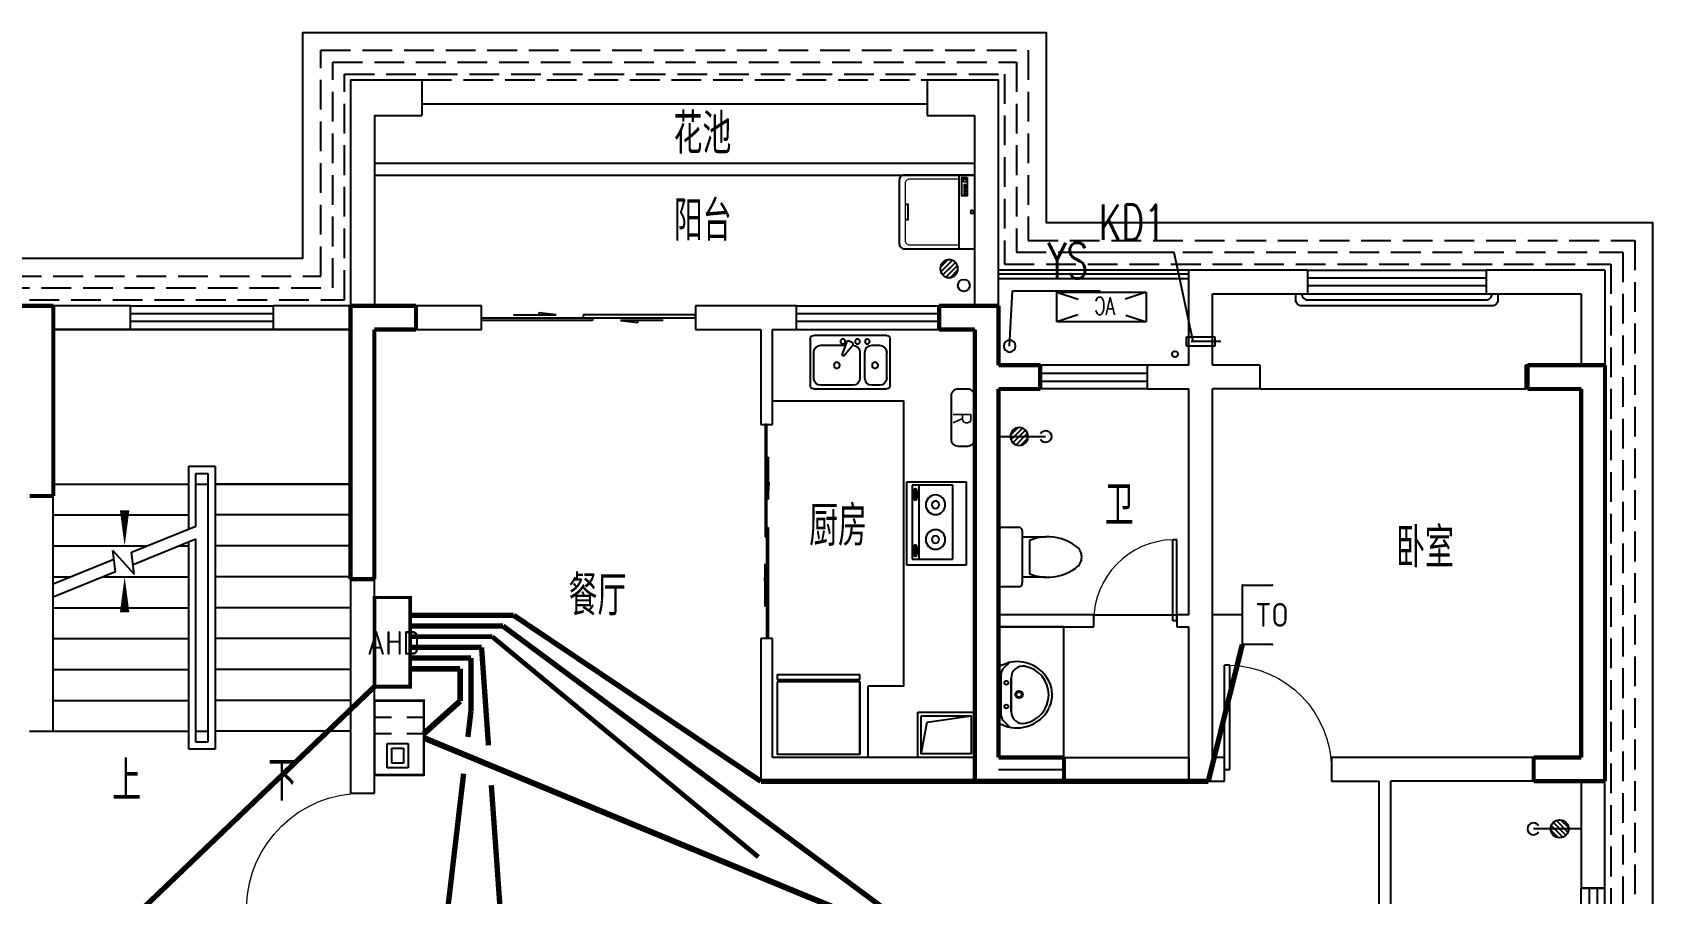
# Model space of a CAD drawing. Extents: x -993182 to -819982, y 169304 to 600104.
# Drawn here: x -850575 to -836948, y 278323 to 285568 of the extents above; entities that cross this region are included whole.
import ezdxf
from ezdxf.enums import TextEntityAlignment as Align

# ---------------------------------------------------------------- set-up
doc = ezdxf.new("R2010")
doc.units = 0
doc.header["$LTSCALE"] = 1000
doc.header["$MEASUREMENT"] = 0
doc.linetypes.add('DASH', pattern=[0.35, 0.25, -0.1])
for name, color, linetype in [('DIM_LEAD', 3, 'Continuous'), ('DIM_SYMB', 3, 'Continuous'), ('EQUIP-安防', 3, 'Continuous'), ('EQUIP-通讯', 3, 'Continuous'), ('kan', 146, 'Continuous'), ('KTIAO', 124, 'Continuous'), ('PUB_TEXT', 7, 'Continuous'), ('STAIR', 2, 'Continuous'), ('VPIPE-污水', 2, 'Continuous'), ('WALL', 4, 'Continuous'), ('WINDOW', 2, 'Continuous'), ('WIRE-信号', 4, 'TG_S'), ('WIRE-综合布线', 5, 'TG_GCS'), ('WIRE-网络', 6, 'TG_TD'), ('WIRE-通讯', 4, 'TG_TP'), ('冷凝水管', 6, 'Continuous'), ('家具', 187, 'Continuous'), ('屋面', 139, 'Continuous'), ('栏杆', 169, 'Continuous'), ('空调、空调洞', 66, 'Continuous'), ('面层', 215, 'Continuous')]:
    doc.layers.add(name, color=color, linetype=linetype)
doc.layers.add('RENDERING', color=125, linetype='Continuous', lineweight=13)
doc.layers.add('洁、厨具', color=8, linetype='Continuous', lineweight=9)
doc.styles.add('_ROMANC', font='romanc__.ttf', dxfattribs={"width": 0.700005})
doc.styles.add('_SIMPLEX', font='SIMPLEX.shx', dxfattribs={"width": 0.75})
doc.styles.add('_TCH_DIM', font='SIMPLEX', dxfattribs={"bigfont": 'GBCBIG'})
doc.styles.add('_TEL_ATTDEF', font='GBENOR', dxfattribs={"width": 0.8, "height": 3, "bigfont": 'GBCBIG'})
doc.styles.add('_TEL_DIM', font='ICED', dxfattribs={"width": 0.8, "height": 3.5, "bigfont": 'BZHZ'})
doc.styles.add('DIM_FONT', font='simplex_.ttf', dxfattribs={"width": 0.7, "bigfont": 'GBCBIG'})
doc.styles.get("Standard").update_dxf_attribs({"font": 'gbenor.shx', "bigfont": 'gbcbig.shx'})
doc.styles.add('TG_LINETYPE', font='ICED', dxfattribs={"width": 0.8, "height": 2, "bigfont": 'BZHZ'})
doc.linetypes.add('TG_GCS', pattern='A,1,-0.6,["GCS",TG_LINETYPE,S=0.1,R=0,X=-0.52,Y=-0.1],0', length=1.6)
doc.linetypes.add('TG_S', pattern='A,1,-0.3,["S",TG_LINETYPE,S=0.1,R=0,X=-0.23,Y=-0.1],0', length=1.3)
doc.linetypes.add('TG_TD', pattern='A,1,-0.45,["TD",TG_LINETYPE,S=0.1,R=0,X=-0.38,Y=-0.1],0', length=1.45)
doc.linetypes.add('TG_TD+TV', pattern='A,1,-0.9,["TD+TV",TG_LINETYPE,S=0.1,R=0,X=-0.82,Y=-0.1],0', length=1.9)
doc.linetypes.add('TG_TP', pattern='A,1,-0.45,["TP",TG_LINETYPE,S=0.1,R=0,X=-0.38,Y=-0.1],0', length=1.45)
doc.linetypes.add('TG_WS', pattern='A,1,-0.45,["WS",TG_LINETYPE,S=0.1,R=0,X=-0.38,Y=-0.1],0', length=1.45)

# ---------------------------------------------------------------- blocks, each defined once
blk = doc.blocks.new('ASDGFSDFGGDF')
at = {"layer": '家具'}
for p, q in [((695, -609), (695, 0)), ((695, -609), (695, 0)), ((0, -670), (0, -629)), ((0, -629), (28, -629)), ((0, -670), (695, -670)), ((28, -629), (28, -609)), ((695, -609), (666, -609)), ((666, -609), (666, -629)), ((666, -629), (695, -629)), ((695, -629), (695, -670))]:
    blk.add_line(p, q, dxfattribs=at)
for points in [[(0, -609), (0, 0), (695, 0), (695, -609)], [(666, -609), (28, -609), (28, -629), (666, -629)]]:
    blk.add_lwpolyline(points, close=True, dxfattribs=at)
blk = doc.blocks.new('sdfdsfgf')
at = {"layer": '家具'}
for points in [[(1414289, 21341), (1413809, 21341), (1413809, 20961), (1414289, 20961), (1414289, 21341)], [(1414259, 20991), (1414211, 21259), (1413839, 21311)]]:
    blk.add_lwpolyline(points, dxfattribs=at)
blk.add_lwpolyline([(1414259, 21311), (1413839, 21311), (1413839, 20991), (1414259, 20991)], close=True, dxfattribs=at)
blk = doc.blocks.new('A$C685A49D5')
at = {"layer": '家具'}
for p, q in [((0, 31), (0, 419)), ((31, 450), (644, 450)), ((675, 419), (675, 31)), ((31, 307), (31, 92)), ((153, 368), (92, 368)), ((215, 92), (215, 307)), ((256, 307), (256, 92)), ((390, 277), (320, 363)), ((340, 402), (325, 393)), ((369, 391), (408, 287)), ((583, 368), (377, 368)), ((408, 287), (390, 277)), ((644, 92), (644, 307)), ((644, 0), (31, 0)), ((92, 31), (153, 31)), ((317, 31), (583, 31))]:
    blk.add_line(p, q, dxfattribs=at)
for centre, radius in [((194, 399), 20.5), ((276, 399), 20.5), ((399, 399), 20.5), ((128, 199), 25.6), ((450, 199), 25.6)]:
    blk.add_circle(centre, radius, dxfattribs=at)
for centre, radius, start, end in [((31, 419), 30.7, 90, 180), ((644, 419), 30.7, 0, 90), ((92, 307), 61.4, 90, 180), ((153, 307), 61.4, 0, 90), ((317, 307), 61.4, 90, 180), ((335, 376), 20.5, 120, 219.4623), ((350, 384), 20.5, 20.5377, 120), ((583, 307), 61.4, 0, 90), ((31, 31), 30.7, 180, 270), ((92, 92), 61.4, 180, 270), ((153, 92), 61.4, 270, 0), ((317, 92), 61.4, 180, 270), ((583, 92), 61.4, 270, 0), ((644, 31), 30.7, 270, 0)]:
    blk.add_arc(centre, radius, start, end, dxfattribs=at)
at = {"layer": '家具', "style": 'DIM_FONT', "width": 0.8, "flags": 9}
for tag in ['YSIZE', 'XSIZE']:
    blk.add_attdef(tag, (338, 450), '', height=0.5, rotation=270, dxfattribs=at)
blk = doc.blocks.new('$plan$00001601')
at = {"layer": '家具'}
for p, q in [((-350, 16), (350, 16)), ((-350, -484), (-350, 16)), ((350, 16), (350, -484)), ((-323, -98), (-323, -440)), ((299, -98), (-323, -98)), ((299, -440), (299, -98)), ((-323, -384), (299, -384)), ((-291, -407), (-291, -418)), ((-199, -408), (-199, -418)), ((182, -407), (182, -418)), ((274, -408), (274, -418)), ((350, -484), (-350, -484)), ((-323, -440), (299, -440)), ((-216, -416), (-280, -416)), ((-280, -416), (-280, -433)), ((-280, -433), (-216, -433)), ((-216, -433), (-216, -416)), ((193, -416), (193, -433)), ((257, -416), (193, -416)), ((193, -433), (257, -433)), ((257, -433), (257, -416))]:
    blk.add_line(p, q, dxfattribs=at)
for points in [[(-199, -408, 0.259034), (-201, -404, 0.076276), (-213, -399, 0.036515), (-226, -397, 0.026615), (-245, -396, 0.026615), (-264, -397, 0.036515), (-277, -399, 0.076276), (-289, -404, 0.259034), (-291, -408, 0.078462), (-291, -409, 0.056762)], [(-199, -418, 0.259034), (-201, -415, 0.076276), (-213, -410, 0.036515), (-226, -407, 0.026615), (-245, -406, 0.026615), (-264, -407, 0.036515), (-277, -410, 0.076276), (-289, -415, 0.259034), (-291, -418, 0.259034), (-289, -422, 0.056762), (-280, -426, 0.036515)], [(274, -408, 0.259034), (272, -404, 0.076276), (260, -399, 0.036515), (247, -397, 0.026615), (228, -396, 0.026615), (209, -397, 0.036515), (196, -399, 0.076276), (184, -404, 0.259034), (182, -408, 0.078462), (182, -409, 0.056762)], [(274, -418, 0.259034), (272, -415, 0.076276), (260, -410, 0.036515), (247, -407, 0.026615), (228, -406, 0.026615), (209, -407, 0.036515), (196, -410, 0.076276), (184, -415, 0.259034), (182, -418, 0.259034), (184, -422, 0.056762), (193, -426, 0.036515)], [(-216, -427, 0.008736), (-213, -427, 0.076276), (-201, -422, 0.259034), (-199, -418, 0.259034)], [(257, -427, 0.008736), (260, -427, 0.076276), (272, -422, 0.259034), (274, -418, 0.259034)]]:
    blk.add_lwpolyline(points, format="xyb", dxfattribs=at)
for centre, radius, start, end in [((-158, -243), 82.5, 0.964, 0), ((-158, -243), 31.6, 0.6532, 0), ((134, -243), 82.5, 180, 179.036), ((134, -243), 31.6, 180, 179.3468)]:
    blk.add_arc(centre, radius, start, end, dxfattribs=at)
blk = doc.blocks.new('A$C3451006C')
blk.add_lwpolyline([(-50, 330), (-50, -30, 0.414214), (10, -90), (90, -90, 0.414214), (150, -30), (150, 330, 0.414214), (90, 390), (10, 390, 0.414214)], format="xyb", close=True)
at = {"style": '_SIMPLEX', "width": 0.8}
blk.add_text('R', height=150, rotation=270, dxfattribs=at).set_placement((-32, 144), align=Align.CENTER)
blk = doc.blocks.new('90304092557924')
at = {"layer": 'KTIAO'}
for p, q in [((-375, 125), (-198, 66)), ((-375, 125), (-375, -125)), ((375, 125), (-375, 125)), ((375, 125), (198, 66)), ((375, -125), (375, 125)), ((-203, -68), (-375, -125)), ((-375, -125), (375, -125)), ((200, -67), (375, -125))]:
    blk.add_line(p, q, dxfattribs=at)
at = {"layer": 'KTIAO', "style": '_ROMANC', "width": 0.7}
blk.add_text('AC', height=148.6, dxfattribs=at).set_placement((-113, -66))
at = {"layer": 'KTIAO', "style": 'DIM_FONT', "oblique": 0, "width": 0.6, "flags": 9}
for tag in ['XSIZE', 'YSIZE']:
    blk.add_attdef(tag, (-375, -125), '', height=0.5, dxfattribs=at)
blk = doc.blocks.new('M_E6')
for p, q in [((-240, 0), (-270, -79)), ((240, 0), (-240, 0)), ((-237, 0), (239, 0)), ((240, 0), (270, -79)), ((-213, -36), (-271, -91)), ((-179, -23), (181, -23)), ((141, -105), (-141, -105)), ((-141, -105), (141, -105)), ((217, -37), (274, -95))]:
    blk.add_line(p, q)
for centre, radius in [((-99, -65), 16.3), ((101, -65), 16.3), ((2, -172), 31.6), ((2, -172), 23)]:
    blk.add_circle(centre, radius)
for centre, radius, start, end in [((28, -152), 307, 166.1751, 244.7296), ((-141, -205), 100, 90, 190.5602), ((-179, -73), 50, 90, 133.181), ((-28, -152), 307, 297.0639, 13.8249), ((141, -205), 100, 349.4398, 90), ((181, -73), 50, 44.5607, 90), ((0, -179), 243, 190.5602, 349.4398), ((0, -201), 250, 245.8071, 296.4628), ((28, -152), 307, 266.589, 266.5936)]:
    blk.add_arc(centre, radius, start, end)
at = {"width": 0.8, "flags": 9}
for tag in ['XSIZE', 'YSIZE']:
    blk.add_attdef(tag, (0, 0), '', height=0.5, dxfattribs=at)
blk = doc.blocks.new('1')
for p, q in [((-550, -239), (-550, 201)), ((-520, 231), (-380, 231)), ((-350, 201), (-350, 151)), ((-350, 151), (-350, -189)), ((-350, 151), (-154, 151)), ((-289, 121), (-289, -159)), ((-380, -269), (-520, -269)), ((-154, -189), (-350, -189)), ((-350, -189), (-350, -239))]:
    blk.add_line(p, q)
for centre, radius, start, end in [((-520, 201), 30, 90, 180), ((-380, 201), 30, 360, 90), ((-137, -247), 398, 92.544, 112.5495), ((-137, -247), 398, 53.3619, 92.544), ((40, -19), 110, 303.4509, 56.5491), ((-137, 208), 398, 267.456, 306.6381), ((-520, -239), 30, 180, 270), ((-380, -239), 30, 270, 360), ((-137, 208), 398, 247.4505, 267.456)]:
    blk.add_arc(centre, radius, start, end)
blk = doc.blocks.new('$plan$00001623')
at = {"layer": '家具', "linetype": 'Continuous'}
blk.add_line((-341, -145), (342, -145), dxfattribs=at)
at = {"layer": '家具'}
blk.add_lwpolyline([(295, -706), (-295, -706, -0.414214), (-345, -656), (-345, 0), (345, 0), (345, -656, -0.414214)], format="xyb", close=True, dxfattribs=at)
at = {"layer": '家具', "lineweight": 13}
blk.add_lwpolyline([(307, -145), (307, -611, -0.414214), (267, -651), (-267, -651, -0.414214), (-307, -611), (-307, -145)], format="xyb", dxfattribs=at)
at = {"layer": '家具'}
for points in [[(323, -72), (152, -72), (152, -120), (323, -120)], [(163, -86), (177, -86), (177, -99), (163, -99)], [(189, -86), (202, -86), (202, -99), (189, -99)], [(213, -86), (227, -86), (227, -99), (213, -99)], [(239, -86), (253, -86), (253, -99), (239, -99)], [(281, -110), (309, -110), (309, -80), (281, -80)]]:
    blk.add_lwpolyline(points, close=True, dxfattribs=at)
blk.add_lwpolyline([(-71, -651), (-71, -623), (0, -623), (71, -623), (71, -651)], dxfattribs=at)
blk.add_circle((0, -25), 16, dxfattribs=at)
blk = doc.blocks.new('$lvtry$00000168')
at = {"color": 0}
blk.add_line((0, 0), (0, -395), dxfattribs=at)
blk.add_arc((0, -395), 50, 121.0332, 58.9668, dxfattribs=at)
for p in [(0, 0), (0, -223)]:
    blk.add_point(p, dxfattribs=at)
blk = doc.blocks.new('$lvtry$00000171')
for p, q in [((-74, 11), (-11, 74)), ((-70, -27), (27, 70)), ((-53, -53), (53, 53)), ((-27, -70), (70, 27)), ((11, -74), (74, -11))]:
    blk.add_line(p, q)
blk.add_circle((0, 0), 75)
blk.add_point((0, 0))
blk = doc.blocks.new('A$C6BE329BC')
at = {"layer": '家具'}
blk.add_blockref('$lvtry$00000168', (75, 445), dxfattribs=at)
at = {"layer": '家具', "rotation": 180}
blk.add_blockref('$lvtry$00000171', (75, 271), dxfattribs=at)
blk = doc.blocks.new('TRHH')
at = {"color": 6}
blk.add_circle((-249202, -461390), 50, dxfattribs=at)
blk = doc.blocks.new('q5')
at = {"color": 3, "const_width": 35}
for points in [[(-480942, -554044), (-478742, -554044)], [(-478742, -555644), (-478742, -554044)], [(-476242, -556344), (-476242, -554044)], [(-476242, -554044), (-475692, -554044)], [(-475692, -554044), (-475692, -554244)], [(-471292, -554044), (-470792, -554044)], [(-471292, -554244), (-471292, -554044)], [(-470792, -554544), (-470792, -554044)], [(-476042, -556344), (-476042, -554244)], [(-476042, -554244), (-475692, -554244)], [(-471292, -554244), (-470992, -554244)], [(-470992, -554744), (-470992, -554244)], [(-470792, -554544), (-470442, -554544)], [(-470442, -554544), (-470442, -554744)], [(-466342, -554544), (-465692, -554544)], [(-466342, -554744), (-466342, -554544)], [(-465692, -558044), (-465692, -554544)], [(-470992, -558044), (-470992, -554744)], [(-470792, -557844), (-470792, -554744)], [(-470792, -554744), (-470442, -554744)], [(-466342, -554744), (-465892, -554744)], [(-465892, -557844), (-465892, -554744)], [(-478742, -555644), (-478942, -555644)], [(-476042, -556344), (-476242, -556344)], [(-470792, -557844), (-470242, -557844)], [(-470242, -557844), (-470242, -558044)], [(-466292, -557844), (-465892, -557844)], [(-466292, -558044), (-466292, -557844)], [(-470992, -558044), (-470242, -558044)], [(-466292, -558044), (-465692, -558044)]]:
    blk.add_lwpolyline(points, dxfattribs=at)
blk = doc.blocks.new('A$C06D6341B')
at = {"layer": '空调、空调洞', "linetype": 'DASH'}
for p, q in [((80, 290), (0, 290)), ((0, 290), (0, 50)), ((40, 0), (40, 340)), ((80, 50), (80, 290)), ((0, 50), (80, 50))]:
    blk.add_line(p, q, dxfattribs=at)
blk = doc.blocks.new('kt')
at = {"layer": 'DIM_LEAD'}
for p, q in [((-393367, -787455), (-394104, -787455)), ((-393207, -788204), (-393367, -787455)), ((-393207, -788204), (-393367, -787455)), ((-393207, -788204), (-393367, -787455)), ((-393207, -788204), (-393367, -787455)), ((-393207, -788204), (-393367, -787455))]:
    blk.add_line(p, q, dxfattribs=at)
at = {"layer": 'VPIPE-污水'}
blk.add_circle((-395136, -787733, -76424), 50, dxfattribs=at)
at = {"layer": '冷凝水管'}
blk.add_circle((-393360, -788311, -76424), 25, dxfattribs=at)
at = {"layer": '家具', "yscale": -1, "rotation": 90.00000000000001}
blk.add_blockref('$lvtry$00000171', (-395260, -787592, -76424), dxfattribs=at)
at = {"layer": '空调、空调洞', "xscale": -1, "rotation": 90}
blk.add_blockref('A$C06D6341B', (-392974, -788164, -76424), dxfattribs=at)
at = {"layer": 'DIM_LEAD', "color": 7, "style": '_TCH_DIM', "width": 0.705882}
blk.add_text('KD1', height=297.5, dxfattribs=at).set_placement((-393999, -787350))
blk = doc.blocks.new('trh')
at = {"layer": 'DIM_LEAD'}
for p, q in [((-203516, -461390), (-203492, -460925)), ((-203492, -460925), (-202753, -460925))]:
    blk.add_line(p, q, dxfattribs=at)
at = {"layer": 'DIM_LEAD', "color": 7, "style": '_TCH_DIM', "width": 0.705882}
blk.add_text('YS', height=297.5, dxfattribs=at).set_placement((-203198, -460820))
blk = doc.blocks.new('$DorLib2D$00000131')
at = {"color": 0, "linetype": 'Continuous'}
for p, q in [((0.15, 0.125), (0.2319, 0.1973)), ((0.2319, 0.1973), (0.2319, 0.125)), ((-0.5, 0.125), (-0.5, 0)), ((0.0192, 0.125), (-0.5, 0.125)), ((0.0192, 0), (0.0192, 0.125)), ((0.35, 0.125), (0.15, 0.125)), ((-0.5, 0), (0.0192, 0)), ((-0.024, 0), (0.5, 0)), ((-0.024, -0.125), (-0.024, 0)), ((0.5, 0), (0.5, -0.125)), ((-0.35, -0.125), (-0.15, -0.125)), ((-0.2319, -0.1973), (-0.2319, -0.125)), ((-0.15, -0.125), (-0.2319, -0.1973)), ((0.5, -0.125), (-0.024, -0.125))]:
    blk.add_line(p, q, dxfattribs=at)
blk = doc.blocks.new('$WINLIB2D$00000001')
at = {"color": 0}
for points in [[(-0.5, 0.5), (-0.5, -0.5)], [(-0.5, 0.5), (0.5, 0.5)], [(0.5, -0.5), (0.5, 0.5)], [(0.5, 0.1667), (-0.5, 0.1667)], [(0.5, -0.1667), (-0.5, -0.1667)], [(-0.5, -0.5), (0.5, -0.5)]]:
    blk.add_lwpolyline(points, dxfattribs=at)
blk = doc.blocks.new('$DorLib2D$00000001')
for p, q in [((0.45, 0.975), (0.5, 0.975)), ((0.45, 0), (0.45, 0.975)), ((0.5, 0), (0.5, 0.975)), ((0.5, 0), (0.45, 0))]:
    blk.add_line(p, q)
at = {"lineweight": 13}
blk.add_arc((0.475, 0), 0.975, 91.4693, 180, dxfattribs=at)
blk = doc.blocks.new('5#、7#楼参照')
at = {"layer": 'DIM_SYMB'}
for points in [[(-209658.8, -464760.9, 0, 0, 0), (-209658.8, -461900.9, 0, 0, 0), (-210958.8, -461900.9, 0, 0, 0), (-210958.8, -463070.9, 0, 80, 0), (-210958.8, -462770.9, 0, 0, 0)], [(-210958.8, -464760.9, 0, 0, 0), (-210958.8, -463330.9, 0, 80, 0), (-210958.8, -463630.9, 0, 0, 0)]]:
    blk.add_lwpolyline(points, format="xyseb", dxfattribs=at)
at = {"layer": 'kan', "linetype": 'DASH'}
blk.add_line((-208458.8, -459150.9), (-204208.8, -459150.9), dxfattribs=at)
at = {"layer": 'kan'}
blk.add_line((-208458.8, -459350.9), (-204208.8, -459350.9), dxfattribs=at)
at = {"layer": 'kan', "color": 124}
for p, q in [((-208858.8, -459850.9), (-203808.8, -459850.9)), ((-208858.8, -459950.9), (-203808.8, -459950.9))]:
    blk.add_line(p, q, dxfattribs=at)
at = {"layer": 'kan'}
blk.add_lwpolyline([(-202008.8, -460750.9), (-203608.8, -460750.9)], dxfattribs=at)
at = {"layer": 'STAIR'}
for p, q in [((-209058.8, -461250.9), (-211558.8, -461250.9)), ((-211558.8, -461250.9), (-211558.8, -462550.9)), ((-209058.8, -462550.9), (-209058.8, -461250.9)), ((-210418.8, -462927.9), (-210418.8, -462400.9)), ((-210418.8, -462400.9), (-210198.8, -462400.9)), ((-210358.8, -462903.6), (-210358.8, -462460.9)), ((-210358.8, -462460.9), (-210258.8, -462460.9)), ((-210258.8, -462460.9), (-210258.8, -464720.9)), ((-210198.8, -462400.9), (-210198.8, -464780.9)), ((-211558.8, -463390.2), (-211558.8, -462550.9)), ((-211558.8, -462550.9), (-210418.8, -462550.9)), ((-211558.8, -462550.9), (-210418.8, -462550.9)), ((-210358.8, -462903.6), (-210358.8, -462550.9)), ((-210358.8, -462550.9), (-210258.8, -462550.9)), ((-210258.8, -462550.9), (-210258.8, -464630.9)), ((-209058.8, -462550.9), (-210198.8, -462550.9)), ((-210198.8, -462550.9), (-209058.8, -462550.9)), ((-209058.8, -462550.9), (-209058.8, -464630.9)), ((-211558.8, -462810.9), (-210418.8, -462810.9)), ((-209058.8, -462810.9), (-210198.8, -462810.9)), ((-210900.4, -463123.2), (-210358.8, -462903.6)), ((-210887.7, -463226), (-210358.8, -463011.5)), ((-210358.8, -464630.9), (-210358.8, -463011.5)), ((-210358.8, -464720.9), (-210358.8, -463011.5)), ((-211558.8, -463070.9), (-210771.3, -463070.9)), ((-211035.7, -463286), (-211057.6, -463108.9)), ((-211057.6, -463108.9), (-210877.4, -463308.6)), ((-210877.4, -463308.6), (-210900.4, -463123.2)), ((-210505.1, -463070.9), (-210418.8, -463070.9)), ((-210418.8, -464780.9), (-210418.8, -463035.9)), ((-209058.8, -463070.9), (-210198.8, -463070.9)), ((-211558.8, -463390.2), (-211048.4, -463183.3)), ((-211558.8, -463498.1), (-211035.7, -463286)), ((-211558.8, -463330.9), (-211412.5, -463330.9)), ((-211146.3, -463330.9), (-210418.8, -463330.9)), ((-209058.8, -463330.9), (-210198.8, -463330.9)), ((-211558.8, -464630.9), (-211558.8, -463498.1)), ((-211558.8, -463590.9), (-210418.8, -463590.9)), ((-209058.8, -463590.9), (-210198.8, -463590.9)), ((-211558.8, -463850.9), (-210418.8, -463850.9)), ((-209058.8, -463850.9), (-210198.8, -463850.9)), ((-211558.8, -464110.9), (-210418.8, -464110.9)), ((-209058.8, -464110.9), (-210198.8, -464110.9)), ((-211558.8, -464370.9), (-210418.8, -464370.9)), ((-209058.8, -464370.9), (-210198.8, -464370.9)), ((-211558.8, -464630.9), (-210418.8, -464630.9)), ((-210358.8, -464630.9), (-210258.8, -464630.9)), ((-209058.8, -464630.9), (-210198.8, -464630.9)), ((-210198.8, -464780.9), (-210418.8, -464780.9)), ((-210258.8, -464720.9), (-210358.8, -464720.9))]:
    blk.add_line(p, q, dxfattribs=at)
at = {"layer": 'WALL'}
for p, q in [((-209058.8, -459150.9), (-209058.8, -461050.9)), ((-209058.8, -459150.9), (-208458.8, -459150.9)), ((-208458.8, -459150.9), (-208458.8, -459450.9)), ((-204208.8, -459150.9), (-203608.8, -459150.9)), ((-204208.8, -459150.9), (-204208.8, -459450.9)), ((-203608.8, -461150.9), (-203608.8, -459150.9)), ((-208858.8, -459450.9), (-208858.8, -461050.9)), ((-208858.8, -459450.9), (-208458.8, -459450.9)), ((-204208.8, -459450.9), (-203808.8, -459450.9)), ((-203808.8, -461050.9), (-203808.8, -459450.9)), ((-201008.8, -460750.9), (-202008.8, -460750.9)), ((-202008.8, -461550.9), (-202008.8, -460750.9)), ((-201008.8, -460950.9), (-201008.8, -460750.9)), ((-198508.8, -460750.9), (-199508.8, -460750.9)), ((-199508.8, -460750.9), (-199508.8, -460950.9)), ((-198508.8, -460750.9), (-198508.8, -461650.9)), ((-201808.8, -460950.9), (-201008.8, -460950.9)), ((-201808.8, -461550.9), (-201808.8, -460950.9)), ((-199508.8, -460950.9), (-198708.8, -460950.9)), ((-198708.8, -460950.9), (-198708.8, -461550.9)), ((-211658.8, -461050.9), (-213558.8, -461050.9)), ((-210908.8, -461050.9), (-211658.8, -461050.9)), ((-210908.8, -461250.9), (-210908.8, -461050.9)), ((-209058.8, -461050.9), (-209708.8, -461050.9)), ((-209708.8, -461050.9), (-209708.8, -461250.9)), ((-207958.8, -461050.9), (-208858.8, -461050.9)), ((-207958.8, -461250.9), (-207958.8, -461050.9)), ((-205508.8, -461050.9), (-206158.8, -461050.9)), ((-206158.8, -461050.9), (-206158.8, -461250.9)), ((-205309, -461050.9), (-205508.8, -461050.9)), ((-205309, -461250.9), (-205309, -461050.9)), ((-203808.8, -461050.9), (-204109, -461050.9)), ((-204109, -461050.9), (-204109, -461250.9)), ((-203608.8, -461150.9), (-203608.8, -461550.9)), ((-211558.8, -463950.9), (-211558.8, -461250.9)), ((-211558.8, -461250.9), (-210908.8, -461250.9)), ((-209708.8, -461250.9), (-209058.8, -461250.9)), ((-209058.8, -461250.9), (-209058.8, -465150.9)), ((-208858.8, -465150.9), (-208858.8, -461250.9)), ((-208858.8, -461250.9), (-207958.8, -461250.9)), ((-206158.8, -461250.9), (-205608.8, -461250.9)), ((-205608.8, -461250.9), (-205608.8, -462050.9)), ((-205508.8, -462050.9), (-205508.8, -461250.9)), ((-205508.8, -461250.9), (-205309, -461250.9)), ((-204109, -461250.9), (-203808.8, -461250.9)), ((-203808.8, -461250.9), (-203808.8, -461650.9)), ((-203808.8, -461650.9), (-203808.8, -463650.9)), ((-203258.8, -461550.9), (-203608.8, -461550.9)), ((-203258.8, -461750.9), (-203258.8, -461550.9)), ((-202008.8, -461550.9), (-202358.8, -461550.9)), ((-202358.8, -461550.9), (-202358.8, -461750.9)), ((-201407.8, -461550.9), (-201808.8, -461550.9)), ((-201407.8, -461750.9), (-201407.8, -461550.9)), ((-198708.8, -461550.9), (-199177.8, -461550.9)), ((-199177.8, -461750.9), (-199177.8, -461550.9)), ((-198508.8, -461650.9), (-198508.8, -464950.9)), ((-203608.8, -461750.9), (-203258.8, -461750.9)), ((-203608.8, -461750.9), (-203608.8, -463650.9)), ((-202358.8, -461750.9), (-202008.8, -461750.9)), ((-202008.8, -463650.9), (-202008.8, -461750.9)), ((-201407.8, -461750.9), (-201808.8, -461750.9)), ((-201808.8, -463650.9), (-201808.8, -461750.9)), ((-198708.8, -461750.9), (-199177.8, -461750.9)), ((-198708.8, -461750.9), (-198708.8, -464850.9)), ((-205608.8, -462050.9), (-205508.8, -462050.9)), ((-203808.8, -463650.9), (-203808.8, -464850.9)), ((-202808.8, -463650.9), (-203608.8, -463650.9)), ((-202808.8, -463750.9), (-202808.8, -463650.9)), ((-202008.8, -463650.9), (-202108.8, -463650.9)), ((-202108.8, -463650.9), (-202108.8, -463750.9)), ((-201808.8, -464850.9), (-201808.8, -463650.9)), ((-203608.8, -463750.9), (-202808.8, -463750.9)), ((-203608.8, -463750.9), (-203608.8, -464850.9)), ((-202108.8, -463750.9), (-202008.8, -463750.9)), ((-202008.8, -464850.9), (-202008.8, -463750.9)), ((-211558.8, -464630.9), (-211558.8, -463950.9)), ((-205508.8, -463850.9), (-205608.8, -463850.9)), ((-205608.8, -463850.9), (-205608.8, -465050.9)), ((-205508.8, -464850.9), (-205508.8, -463850.9)), ((-211758.8, -464630.9), (-211558.8, -464630.9)), ((-203808.8, -464850.9), (-205508.8, -464850.9)), ((-203058.8, -464850.9), (-203608.8, -464850.9)), ((-203058.8, -465050.9), (-203058.8, -464850.9)), ((-202008.8, -464850.9), (-202008.8, -465050.9)), ((-201708.8, -464850.9), (-201808.8, -464850.9)), ((-201708.8, -465050.9), (-201708.8, -464850.9)), ((-200308.8, -464850.9), (-200808.8, -464850.9)), ((-200808.8, -464850.9), (-200808.8, -465050.9)), ((-198708.8, -464850.9), (-200308.8, -464850.9)), ((-203708.8, -465050.9), (-205608.8, -465050.9)), ((-203708.8, -465050.9), (-203058.8, -465050.9)), ((-202008.8, -465050.9), (-201908.8, -465050.9)), ((-201908.8, -465050.9), (-201708.8, -465050.9)), ((-200808.8, -465050.9), (-200408.8, -465050.9)), ((-200408.8, -466150.9), (-200408.8, -465050.9)), ((-200308.8, -466250.9), (-200308.8, -465050.9)), ((-198708.8, -465050.9), (-200308.8, -465050.9)), ((-198708.8, -465050.9), (-198708.8, -465950.9)), ((-198508.8, -465950.9), (-198508.8, -464950.9)), ((-209058.8, -465150.9), (-208858.8, -465150.9)), ((-198708.8, -465950.9), (-198508.8, -465950.9))]:
    blk.add_line(p, q, dxfattribs=at)
at = {"layer": 'WINDOW'}
for p, q in [((-201407.8, -461750.9), (-199177.8, -461750.9)), ((-202808.8, -463650.9), (-202108.8, -463650.9)), ((-203058.8, -464850.9), (-202008.8, -464850.9))]:
    blk.add_line(p, q, dxfattribs=at)
at = {"layer": 'WINDOW', "linetype": 'DASH'}
for p, q in [((-203058.8, -464850.9), (-203058.8, -465050.9)), ((-202008.8, -465050.9), (-202008.8, -464850.9))]:
    blk.add_line(p, q, dxfattribs=at)
at = {"layer": '家具'}
blk.add_line((-204708.8, -464250.9, 0), (-204708.8, -464850.9, 0), dxfattribs=at)
at = {"layer": '家具', "elevation": 0}
blk.add_lwpolyline([(-205508.8, -461850.9), (-205508.8, -461850.9), (-204408.8, -461850.9), (-204408.8, -461850.9), (-204408.8, -464250.9), (-204408.8, -464250.9), (-204408.8, -464250.9), (-204708.8, -464250.9)], dxfattribs=at)
at = {"layer": '家具'}
blk.add_lwpolyline([(-203608.8, -464950.9), (-203058.8, -464950.9), (-203058.8, -464050.9), (-203058.8, -463750.9), (-203608.8, -463750.9)], dxfattribs=at)
at = {"layer": '屋面', "color": 190}
blk.add_lwpolyline([(-213158.8, -460650.9), (-209458.8, -460650.9), (-209458.8, -458750.9), (-203208.8, -458750.9), (-203208.8, -460350.9), (-198108.8, -460350.9), (-198108.8, -468650.9), (-199808.8, -468650.9), (-199808.8, -472650.9), (-202558.8, -472650.9), (-202558.8, -474050.9), (-209408.8, -474050.9), (-209408.8, -471950.9), (-213208.8, -471950.9), (-213208.8, -474050.9), (-220058.8, -474050.9), (-220058.8, -472650.9), (-222808.8, -472650.9), (-222808.8, -468650.9), (-224508.8, -468650.9), (-224508.8, -460350.9), (-219408.8, -460350.9), (-219408.8, -458750.9), (-213158.8, -458750.9)], close=True, dxfattribs=at)
at = {"layer": '屋面', "color": 190, "linetype": 'DASH'}
for points in [[(-213308.8, -460800.9), (-209308.8, -460800.9), (-209308.8, -458900.9), (-203358.8, -458900.9), (-203358.8, -460500.9), (-198258.8, -460500.9), (-198258.8, -468500.9), (-199958.8, -468500.9), (-199958.8, -472500.9), (-202708.8, -472500.9), (-202708.8, -473900.9), (-209258.8, -473900.9), (-209258.8, -471800.9), (-213358.8, -471800.9), (-213358.8, -473900.9), (-219908.8, -473900.9), (-219908.8, -472500.9), (-222658.8, -472500.9), (-222658.8, -468500.9), (-224358.8, -468500.9), (-224358.8, -460500.9), (-219258.8, -460500.9), (-219258.8, -458900.9), (-213308.8, -458900.9)], [(-213408.8, -460900.9), (-209208.8, -460900.9), (-209208.8, -459000.9), (-203458.8, -459000.9), (-203458.8, -460600.9), (-198358.8, -460600.9), (-198358.8, -468400.9), (-200058.8, -468400.9), (-200058.8, -472400.9), (-202808.8, -472400.9), (-202808.8, -473800.9), (-209158.8, -473800.9), (-209158.8, -471700.9), (-213458.8, -471700.9), (-213458.8, -473800.9), (-219808.8, -473800.9), (-219808.8, -472400.9), (-222558.8, -472400.9), (-222558.8, -468400.9), (-224258.8, -468400.9), (-224258.8, -460600.9), (-219158.8, -460600.9), (-219158.8, -459000.9), (-213408.8, -459000.9)], [(-213508.8, -461000.9), (-209108.8, -461000.9), (-209108.8, -459100.9), (-203558.8, -459100.9), (-203558.8, -460700.9), (-198458.8, -460700.9), (-198458.8, -468300.9), (-200158.8, -468300.9), (-200158.8, -472300.9), (-202908.8, -472300.9), (-202908.8, -473700.9), (-209058.8, -473700.9), (-209058.8, -471600.9), (-213558.8, -471600.9), (-213558.8, -473700.9), (-219708.8, -473700.9), (-219708.8, -472300.9), (-222458.8, -472300.9), (-222458.8, -468300.9), (-224158.8, -468300.9), (-224158.8, -460700.9), (-219058.8, -460700.9), (-219058.8, -459100.9), (-213508.8, -459100.9)]]:
    blk.add_lwpolyline(points, close=True, dxfattribs=at)
at = {"layer": '栏杆'}
for points in [[(-203608.8, -460780.9), (-202008.8, -460780.9)], [(-203608.8, -460820.9), (-202008.8, -460820.9)]]:
    blk.add_lwpolyline(points, dxfattribs=at)
for points in [[(-199408.8, -460950.9), (-199408.8, -461000.9, -0.4142136), (-199458.8, -461050.9), (-201058.8, -461050.9, -0.4142136), (-201108.8, -461000.9), (-201108.8, -460950.9)], [(-201058.8, -460950.9), (-201058.8, -460950.9, 0.4142136), (-201008.8, -461000.9), (-199508.8, -461000.9, 0.4142136), (-199458.8, -460950.9), (-199458.8, -460950.9)]]:
    blk.add_lwpolyline(points, format="xyb", dxfattribs=at)
at = {"color": 6, "xscale": -1}
blk.add_blockref('TRHH', (-452717.6, 0), dxfattribs=at)
at = {"xscale": -1, "rotation": 90}
blk.add_blockref('A$C6BE329BC', (-203163.8, -462075.9), dxfattribs=at)
at = {"rotation": 270}
blk.add_blockref('A$C6BE329BC', (-199161.1, -465375.9), dxfattribs=at)
at = {"layer": 'RENDERING', "xscale": -1}
blk.add_blockref('90304092557924', (-202742.5, -461060.4), dxfattribs=at)
at = {"layer": 'WINDOW'}
for name, p, xscale, yscale, zscale in [('$WINLIB2D$00000001', (-200258.8, -460850.9), 1500, -200, 1500), ('$WINLIB2D$00000001', (-204709, -461150.9), 1200, -200, 1200), ('$DorLib2D$00000001', (-202458.8, -463700.9), 700, 700, 700)]:
    blk.add_blockref(name, p, dxfattribs=dict(at, xscale=xscale, yscale=yscale, zscale=zscale))
for name, p, xscale, yscale, zscale, rotation in [('$WINLIB2D$00000001', (-210308.8, -461150.9), -1200, 200, -1200, 179.9999999034835), ('$DorLib2D$00000131', (-207058.8, -461150.9), -1800, 200, -1800, 180.0000001412787), ('$WINLIB2D$00000001', (-202808.8, -461650.9), 900, -200, 900, 180), ('$DorLib2D$00000131', (-205558.8, -462950.9), 1800, -100, 1800, 90), ('$DorLib2D$00000001', (-201258.8, -464950.9), 900, -900, 900, 180.0000000022345), ('$DorLib2D$00000001', (-208958.8, -465650.9), 1000, -1000, 1000, 270), ('$WINLIB2D$00000001', (-198608.8, -466400.9), -900, -200, -900, 270)]:
    blk.add_blockref(name, p, dxfattribs=dict(at, xscale=xscale, yscale=yscale, zscale=zscale, rotation=rotation))
at = {"layer": '家具', "xscale": -1}
for name, p in [('A$C685A49D5', (-204519.3, -461750.2, 0)), ('sdfdsfgf', (1210000.3, -485811.5))]:
    blk.add_blockref(name, p, dxfattribs=at)
at = {"layer": '家具'}
for name, p in [('A$C3451006C', (-203958.8, -462141.5, 0)), ('1', (-203059.3, -463145.6, 0))]:
    blk.add_blockref(name, p, dxfattribs=at)
for name, p, rotation in [('$plan$00001601', (-203896.1, -462883, 0), 270), ('M_E6', (-203608.8, -464323.3), 90.00000000000001)]:
    blk.add_blockref(name, p, dxfattribs=dict(at, rotation=rotation))
at = {"layer": '家具', "xscale": -1, "rotation": 180}
blk.add_blockref('ASDGFSDFGGDF', (-205471.1, -464822.5, 0), dxfattribs=at)
at = {"layer": '洁、厨具', "xscale": -0.9000000001396984, "yscale": 0.9000000001396984, "zscale": 0.9000000001396984, "rotation": 270}
blk.add_blockref('$plan$00001623', (-203808.8, -460261.4), dxfattribs=at)
at = {"layer": '面层'}
for name, p in [('kt', (191234.9, 326853.2)), ('trh', (0, 0)), ('q5', (267183.2, 92993.2))]:
    blk.add_blockref(name, p, dxfattribs=at)
at = {"layer": 'DIM_SYMB', "color": 7, "style": '_TCH_DIM'}
for s, p in [('上', (-211063.1, -465215.9)), ('下', (-209753.7, -465215.9))]:
    blk.add_text(s, height=337.6, dxfattribs=at).set_placement(p)
blk = doc.blocks.new('$equip$00001847')
for p, q in [((-0.5, 0.499), (-0.5, 0.999)), ((0.5, 0.999), (0.5, 0.499)), ((0.5, 0.499), (-0.5, 0.499)), ((0, 0.5), (0, 0))]:
    blk.add_line(p, q)
for p in [(-0.5, 0.999), (0.5, 0.999), (-0.5, 0.499), (0.5, 0.499), (0, 0)]:
    blk.add_point(p)
at = {"color": 7, "style": '_TEL_DIM'}
blk.add_attdef('$TEXT$', text='', height=0.4, dxfattribs=at).set_placement((0, 0.999), align=Align.MIDDLE_CENTER)
at = {"color": 7, "style": '_TEL_DIM', "flags": 1}
blk.add_attdef('A', text='', height=0.00002, dxfattribs=at).set_placement((0, 0), align=Align.MIDDLE_CENTER)
blk = doc.blocks.new('$equip$00002334')
for p, q in [((-0.75, 0.304), (-0.75, -0.296)), ((0.75, 0.304), (-0.75, 0.304)), ((0.75, -0.296), (0.75, 0.304)), ((-0.75, -0.296), (0.75, -0.296))]:
    blk.add_line(p, q)
at = {"const_width": 0.06}
blk.add_lwpolyline([(-0.75, 0.304), (0.75, 0.304), (0.75, -0.296), (-0.75, -0.296), (-0.75, 0.304), (0.75, 0.304)], dxfattribs=at)
for p in [(0, 0.304), (-0.75, 0.004), (0.75, 0.004), (0, -0.296)]:
    blk.add_point(p)
at = {"color": 7, "style": '_TEL_DIM'}
blk.add_attdef('$TEXT$', text='', height=0.4, dxfattribs=at).set_placement((-0.012, 0.028), align=Align.MIDDLE_CENTER)
at = {"color": 7, "flags": 1}
blk.add_attdef('A', text='', height=0.00002, dxfattribs=at).set_placement((0, 0), align=Align.MIDDLE_CENTER)
blk = doc.blocks.new('$equip$00002625')
at = {"linetype": 'Continuous'}
for p, q in [((-0.625, -0.415), (-0.625, 0.415)), ((-0.625, 0.415), (0.625, 0.415)), ((0.071, 0.129), (0.071, 0.415)), ((0.35, 0.129), (0.35, 0.415)), ((0.625, 0.415), (0.625, -0.415)), ((0.071, -0.415), (0.071, -0.129)), ((0.35, -0.415), (0.35, -0.129)), ((0.625, -0.415), (-0.625, -0.415))]:
    blk.add_line(p, q, dxfattribs=at)
for p, q in [((-0.092, 0.153), (-0.504, 0.153)), ((-0.504, 0.153), (-0.504, -0.199)), ((-0.172, 0.073), (-0.424, 0.073)), ((-0.424, 0.073), (-0.424, -0.119)), ((-0.172, -0.119), (-0.172, 0.073)), ((-0.092, -0.199), (-0.092, 0.153)), ((-0.504, -0.199), (-0.092, -0.199)), ((-0.424, -0.119), (-0.172, -0.119))]:
    blk.add_line(p, q)
at = {"const_width": 0.04}
blk.add_lwpolyline([(-0.625, 0.415), (0.625, 0.415), (0.625, -0.415), (-0.625, -0.415), (-0.625, 0.415), (0.625, 0.415)], dxfattribs=at)
for p in [(0, 0.415), (-0.625, 0), (0.625, 0), (0, -0.415)]:
    blk.add_point(p)
at = {"color": 7, "style": '_TEL_DIM', "flags": 1}
blk.add_attdef('A', text='', height=0.000025, dxfattribs=at).set_placement((0, 0), align=Align.MIDDLE_CENTER)

msp = doc.modelspace()

# ---------------------------------------------------------------- linework, layer by layer
at = {"layer": 'WIRE-信号', "linetype": 'TG_WS', "const_width": 50, "elevation": 0}
for points in [[(-847398, 280214), (-846977, 280214)], [(-846977, 280214), (-846977, 279943)], [(-846977, 279943), (-847283, 279668)], [(-843096, 277901), (-847283, 279633)]]:
    msp.add_lwpolyline(points, dxfattribs=at)
at = {"layer": 'WIRE-综合布线', "linetype": 'TG_GCS', "const_width": 45, "elevation": 0}
msp.add_lwpolyline([(-847698, 280064), (-850420, 277456)], dxfattribs=at)
at = {"layer": 'WIRE-网络', "linetype": 'TG_TD', "const_width": 45, "elevation": 0}
for points in [[(-847398, 280664), (-846527, 280664)], [(-846527, 280664), (-844448, 279268)], [(-840685, 279268), (-840399, 280418)], [(-847398, 280304), (-846887, 280304)], [(-846887, 279853), (-846887, 280304)], [(-846912, 279641), (-846887, 279853)], [(-847398, 275492), (-846948, 279332)], [(-844448, 279268), (-840685, 279268)]]:
    msp.add_lwpolyline(points, dxfattribs=at)
at = {"layer": 'WIRE-网络', "linetype": 'TG_TD+TV', "const_width": 45, "elevation": 0}
for points in [[(-847398, 280574), (-846617, 280574)], [(-846617, 280574), (-843249, 278076)], [(-847398, 280394), (-846797, 280394)], [(-846797, 280394), (-846739, 279570)], [(-846715, 279235), (-846449, 275492)]]:
    msp.add_lwpolyline(points, dxfattribs=at)
at = {"layer": 'WIRE-通讯', "color": 4, "linetype": 'TG_TP', "const_width": 40, "elevation": 0}
for points in [[(-847398, 280484), (-846707, 280484)], [(-846707, 280484), (-844469, 278631)]]:
    msp.add_lwpolyline(points, dxfattribs=at)

# ---------------------------------------------------------------- block references
at = {"layer": 'EQUIP-安防', "xscale": -500, "yscale": 500, "zscale": 500, "rotation": 270.0000000015564}
msp.add_blockref('$equip$00002625', (-847491, 279633, 0), dxfattribs=at)
at = {"layer": 'EQUIP-通讯'}
ref = msp.add_blockref('$equip$00001847', (-840648, 280668, 0), dxfattribs=dict(at, xscale=500, yscale=500, zscale=500, rotation=270.0000000015564))
ref.add_attrib('$TEXT$', 'TO', dxfattribs={"layer": '0', "color": 7, "height": 200, "rotation": 0, "style": '_TEL_ATTDEF'}).set_placement((-840149, 280668, 0), align=Align.MIDDLE_CENTER)
ref = msp.add_blockref('$equip$00002334', (-847550, 280439, 0), dxfattribs=dict(at, xscale=-500, yscale=500, zscale=500, rotation=270.0000000015564))
ref.add_attrib('$TEXT$', 'AHD', dxfattribs={"layer": '0', "color": 7, "height": 200, "rotation": 0, "style": '_TEL_ATTDEF'}).set_placement((-847536, 280432, 0), align=Align.MIDDLE_CENTER)
at = {"layer": '面层'}
msp.add_blockref('5#、7#楼参照', (-638840, 744319), dxfattribs=at)

# ---------------------------------------------------------------- texts
at = {"layer": 'PUB_TEXT'}
for s, height, p in [('花池', 337.6, (-845183, 284547, 0)), ('花池', 337.6, (-845183, 284547)), ('阳台', 337.6, (-845180, 283815, 0)), ('阳台', 337.6, (-845180, 283815)), ('阳台', 337.6, (-845180, 283815, 0)), ('阳台', 337.6, (-845180, 283815)), ('卫', 338, (-841556, 281421, 0)), ('厨房', 337.6, (-844042, 281248, 0)), ('卧室', 337.6, (-839106, 281065, 0)), ('餐厅', 337.6, (-846065, 280662, 0))]:
    msp.add_text(s, height=height, dxfattribs=at).set_placement(p)

doc.saveas('drawing.dxf')
